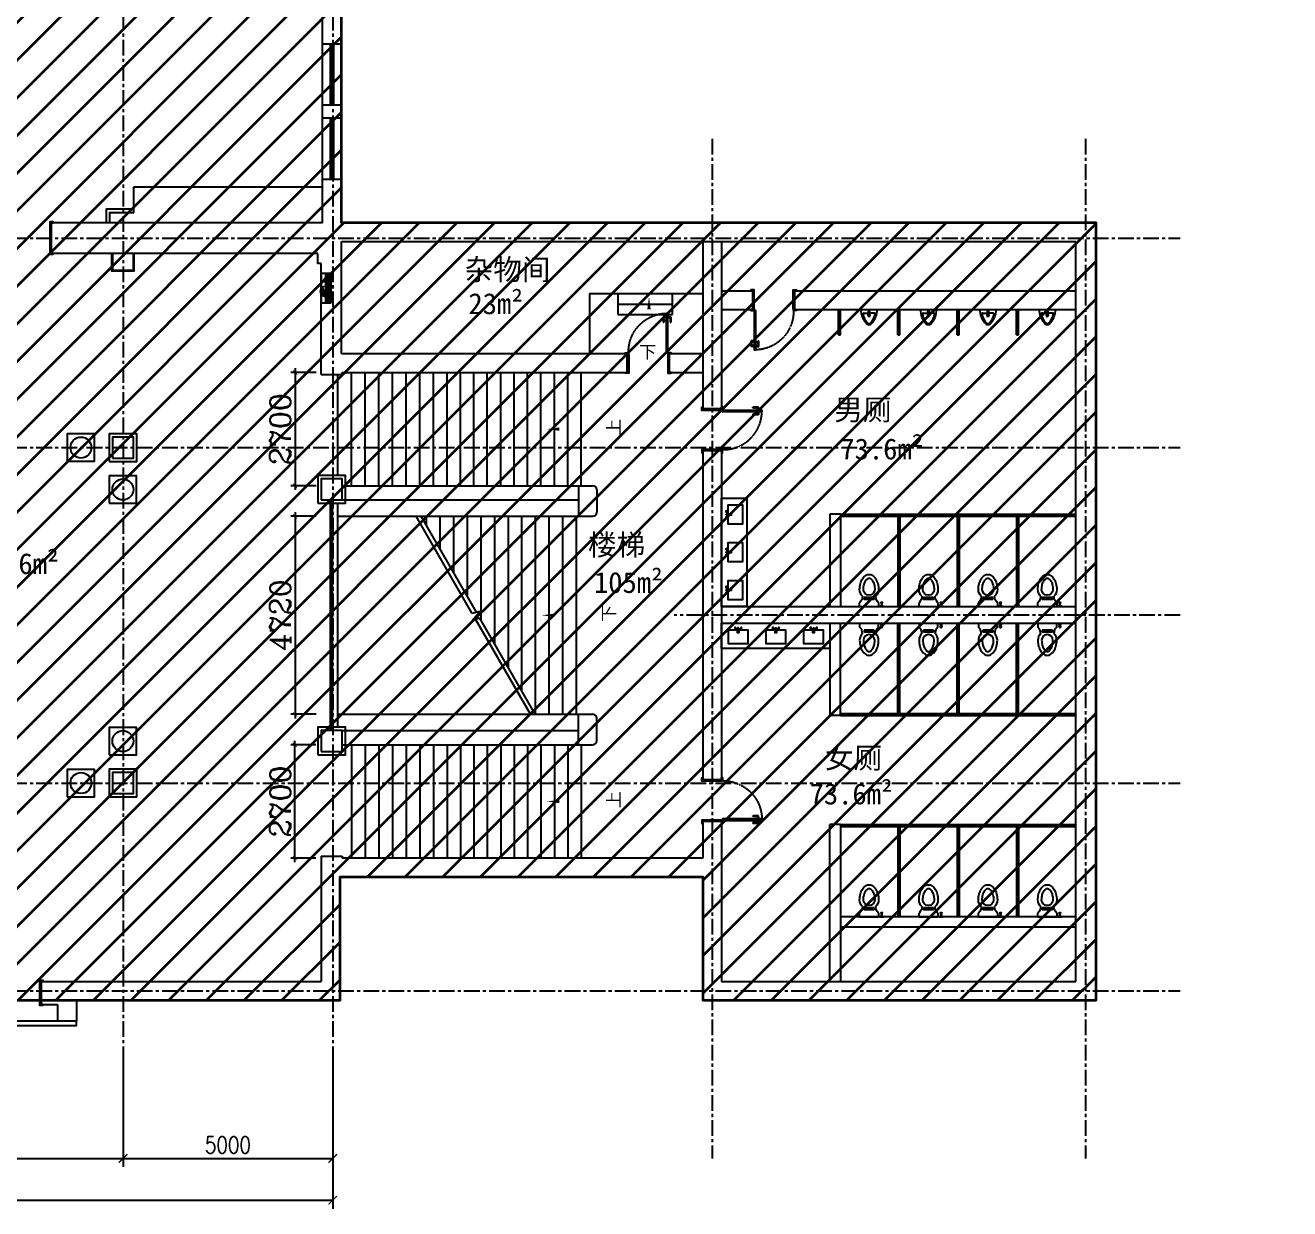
# Model space of a CAD drawing. Header units: millimetres. Extents: x -6028 to 253167, y -4970 to 98364.
# Drawn here: x 10943 to 41098, y -4970 to 23248 of the extents above; entities that cross this region are included whole.
import ezdxf

# ---------------------------------------------------------------- set-up
doc = ezdxf.new("R2010")
doc.units = ezdxf.units.MM
doc.linetypes.add('2F-I-AR$0$CENTER', pattern=[2, 1.25, -0.25, 0.25, -0.25])
doc.linetypes.add('2F-I-AR$0$DASH', pattern=[0.35, 0.25, -0.1])
doc.layers.get('DefPoints').update_dxf_attribs({"color": 250})
for name, color, linetype in [('2F-I-AR$0$0-建-楼梯', 1, 'Continuous'), ('2F-I-AR$0$0-标注', 4, 'Continuous'), ('2F-I-AR$0$1-墙', 7, 'Continuous'), ('2F-I-AR$0$1-完成面', 3, 'Continuous'), ('2F-I-AR$0$1-窗', 2, 'Continuous'), ('2F-I-AR$0$A-Fire box', 12, 'Continuous'), ('2F-I-AR$0$A-stairs', 2, 'Continuous'), ('2F-I-AR$0$GZET_DIM_1-200_平面尺寸标注', 1, 'Continuous'), ('2F-I-AR$0$I—平面—装饰面层线', 4, 'Continuous'), ('2F-I-AR$0$I—平面—门', 1, 'Continuous')]:
    doc.layers.add(name, color=color, linetype=linetype)
for name, color, linetype, lineweight in [('2F-I-AR$0$GZET_COL_GRID_1-200_轴线', 8, '2F-I-AR$0$CENTER', 25), ('2F-I-AR$0$I-SCOPE', 252, 'Continuous', 35), ('2F-I-AR$0$消火栓', 10, 'Continuous', 70)]:
    doc.layers.add(name, color=color, linetype=linetype, lineweight=lineweight)
doc.styles.add('2F-I-AR$0$COMPLEX', font='COMPLEX')
doc.styles.add('2F-I-AR$0$GZET-DIMT', font='romans.shx', dxfattribs={"width": 0.8})
doc.styles.add('2F-I-AR$0$MtXpl_', font='SimSun.ttf')
doc.styles.add('2F-I-AR$0$Standard', font='arial.ttf')
doc.dimstyles.new('2F-I-AR$0$GZET_200', dxfattribs={"dimscale": 200, "dimtxt": 2, "dimasz": 1, "dimexe": 1, "dimexo": 1.5, "dimgap": 0.6, "dimtad": 1, "dimdec": 0, "dimrnd": 0.005, "dimzin": 0, "dimdsep": 46, "dimtxsty": '2F-I-AR$0$GZET-DIMT', "dimblk": '2F-I-AR$0$_ArchTick', "dimcen": 0.125, "dimclrd": 1, "dimclre": 1, "dimclrt": 2, "dimadec": 0, "dimazin": 0, "dimtfac": 1, "dimtdec": 0, "dimtix": 1, "dimtmove": 2, "dimatfit": 3, "dimldrblk": '2F-I-AR$0$_Dot', "dimfxl": 1, "dimtvp": 1, "dimtolj": 1, "dimtzin": 0, "dimarcsym": 0})
doc.dimstyles.new('2F-I-AR$0$SCG-1.200', dxfattribs={"dimscale": 100, "dimtxt": 5, "dimasz": 1, "dimexe": 1, "dimexo": 1.5, "dimgap": 1, "dimtad": 1, "dimdec": 0, "dimrnd": 5, "dimzin": 0, "dimdsep": 46, "dimtxsty": '2F-I-AR$0$COMPLEX', "dimblk": '2F-I-AR$0$_ArchTick', "dimcen": 0, "dimdle": 1, "dimclrd": 9, "dimclre": 9, "dimclrt": 2, "dimadec": 0, "dimazin": 0, "dimtfac": 1, "dimtdec": 0, "dimtix": 1, "dimtmove": 2, "dimatfit": 3, "dimldrblk": '2F-I-AR$0$_ArchTick', "dimfxl": 5, "dimfxlon": 1, "dimtfill": 1, "dimtolj": 1, "dimtzin": 0, "dimarcsym": 0})

# ---------------------------------------------------------------- blocks, each defined once
blk = doc.blocks.new('2F-I-AR$0$chuanghu1')
for p, q in [((0, 3230), (450, 3230)), ((0, 1770), (450, 1770)), ((0, 1460), (450, 1460)), ((0, 0), (450, 0))]:
    blk.add_line(p, q)
at = {"layer": '2F-I-AR$0$1-窗'}
for p, q in [((185, 3230), (185, 1770)), ((225, 3230), (225, 1770)), ((265, 3230), (265, 1770)), ((185, 1460), (185, 0)), ((225, 1460), (225, 0)), ((265, 1460), (265, 0))]:
    blk.add_line(p, q, dxfattribs=at)
blk = doc.blocks.new('2F-I-AR$0$X1')
at = {"color": 0}
for p, q in [((-126.556297421519, 121.3762837693821), (-66.52052166094472, 61.34050800880777)), ((-126.1606700027651, 135.1227919743587), (-59.44945384907987, 68.41157582067262)), ((-125.1769277680087, 105.8547784921411), (-73.59158947280957, 54.26944019694201)), ((-124.479280692467, 147.5835382877922), (-52.3783860372132, 75.48264363253838)), ((-121.7816302322499, 159.0280234513048), (-45.30731822534835, 82.55371144440414)), ((-120.9414032194181, 87.47711831981906), (-80.66265728467624, 47.19837238507625)), ((-118.2329114106287, 169.621440253416), (-38.23625041348259, 89.624779256269)), ((-113.9407983626352, 179.4714628291522), (-31.16518260161683, 96.69584706813475)), ((-109.9711097084619, 62.36468918513128), (-87.7337250965411, 40.1273045732114)), ((-108.9776515230851, 188.6504516133336), (-24.09411478975198, 103.7669148800005)), ((-103.3921645016771, 197.2071002156563), (-17.02304697788622, 110.8379826918663)), ((-97.215837892325, 205.1729092300357), (-9.951979166020465, 117.9090505037311)), ((-90.46661670734011, 212.5658236687814), (-2.880911354155614, 124.9801183155969)), ((-89.98775596957148, 36.27059759980784), (86.78893932706524, 213.0472928964446)), ((-83.15077684868265, 219.3921194338545), (4.190156457710145, 132.0511861274626)), ((-75.26355380940095, 225.6470320183043), (11.26122426957591, 139.1222539393275)), ((-66.78866683785236, 231.3142806704864), (18.33229208144076, 146.1933217511933)), ((-57.69662311177217, 236.3643725681377), (25.40335989330652, 153.264389563059)), ((-47.94136441510545, 240.7512494952016), (32.47442770517227, 160.3354573749239)), ((-37.45427690964061, 244.4062976134683), (39.54549551703712, 167.4065251867896)), ((-26.13346400416322, 247.2276203317215), (46.61656332890288, 174.4775929986554)), ((-13.82350337480784, 249.0597953260967), (53.68763114076864, 181.5486608105202)), ((-0.2734851866471217, 249.6519127616675), (60.75869895263349, 188.619728622386)), ((14.96384268345082, 248.5567205153002), (67.82976676449925, 195.6907964342518)), ((32.84233614797813, 244.8203626745035), (74.90083457636501, 202.7618642461166)), ((56.43398947569312, 235.37084497052), (81.97190238822986, 209.8329320579824))]:
    blk.add_line(p, q, dxfattribs=at)
blk.add_circle((-1.599408321253577, 124.6589452481267), 125, dxfattribs=at)
blk = doc.blocks.new('2F-I-AR$0$A$C33C75492')
at = {"layer": '2F-I-AR$0$A-Fire box'}
for p, q in [((-280731.6285119051, 1890493.291948733), (-281431.6285127918, 1890493.291948733)), ((-281431.6285127918, 1890493.291948733), (-281431.6285127918, 1890373.291947909)), ((-280731.6285119051, 1890373.291947909), (-280731.6285119051, 1890493.291948733)), ((-281431.6285127918, 1890383.291947983), (-280731.6285119051, 1890383.291947983)), ((-281431.6285127918, 1890373.291947909), (-280731.6285119051, 1890373.291947909)), ((-281431.6285127918, 1890373.291947909), (-280731.6285119051, 1890373.291947909)), ((-281431.6285127918, 1890373.291947909), (-281431.6285127918, 1890253.291947089)), ((-281431.6285127918, 1890363.291947844), (-280731.6285119051, 1890363.291947844)), ((-281431.6285127918, 1890353.291947775), (-280731.6285119051, 1890353.291947775)), ((-281431.6285127918, 1890343.291947705), (-280731.6285119051, 1890343.291947705)), ((-281431.6285127918, 1890333.29194764), (-280731.6285119051, 1890333.29194764)), ((-281431.6285127918, 1890323.291947566), (-280731.6285119051, 1890323.291947566)), ((-281431.6285127918, 1890313.291947501), (-280731.6285119051, 1890313.291947501)), ((-281431.6285127918, 1890303.291947432), (-280731.6285119051, 1890303.291947432)), ((-281431.6285127918, 1890293.291947362), (-280731.6285119051, 1890293.291947362)), ((-281431.6285127918, 1890283.291947298), (-280731.6285119051, 1890283.291947298)), ((-281431.6285127918, 1890273.291947223), (-280731.6285119051, 1890273.291947223)), ((-281431.6285127918, 1890263.291947159), (-280731.6285119051, 1890263.291947159)), ((-281431.6285127918, 1890253.291947089), (-280731.6285119051, 1890253.291947089)), ((-280731.6285119051, 1890253.291947089), (-280731.6285119051, 1890373.291947909))]:
    blk.add_line(p, q, dxfattribs=at)
at = {"layer": '2F-I-AR$0$A-Fire box', "color": 8}
for p, q in [((-280951.7382217698, 1890359.582695693), (-280831.7877100817, 1890359.582695693)), ((-280951.1893163041, 1890369.582695706), (-280832.3366155474, 1890369.582695706)), ((-280950.6065850133, 1890349.58269568), (-280832.9193468384, 1890349.58269568)), ((-280948.9114648082, 1890379.582695718), (-280834.6144670433, 1890379.582695718)), ((-280947.6924903345, 1890339.582695667), (-280835.8334415172, 1890339.582695667)), ((-280944.6818730311, 1890389.582695731), (-280838.8440588204, 1890389.582695731)), ((-280942.690874712, 1890329.582695655), (-280840.8350571397, 1890329.582695655)), ((-280937.9676251436, 1890399.582695744), (-280845.5583067079, 1890399.582695744)), ((-280934.8813156806, 1890319.582695642), (-280848.6446161711, 1890319.582695642)), ((-280927.3906284528, 1890409.582695756), (-280856.1353033987, 1890409.582695756)), ((-280922.1723769248, 1890309.58269563), (-280861.3535549269, 1890309.58269563)), ((-280906.038474335, 1890419.582695769), (-280877.4874575167, 1890419.582695769))]:
    blk.add_line(p, q, dxfattribs=at)
blk.add_circle((-280891.7629659259, 1890361.30568599), 60.00000007599591, dxfattribs=at)
at = {"layer": '2F-I-AR$0$A-Fire box', "color": 8, "extrusion": (0, 0, -1), "xscale": -1, "zscale": -1}
blk.add_blockref('2F-I-AR$0$X1', (281159.8817708637, 1890258.091776287), dxfattribs=at)
blk = doc.blocks.new('2F-I-AR$0$A$C29AA6ADB')
at = {"layer": '2F-I-AR$0$消火栓', "color": 3, "ltscale": 0.8, "rotation": 90}
blk.add_blockref('2F-I-AR$0$A$C33C75492', (1907793.291948732, 313931.6285128072), dxfattribs=at)
blk = doc.blocks.new('*U54')
at = {"layer": '2F-I-AR$0$I—平面—装饰面层线'}
for p, q in [((-35, 369.9999999999927), (-35, -80)), ((965, 369.9999999999854), (965, -80.00000000000728))]:
    blk.add_line(p, q, dxfattribs=at)
for points in [[(-35, 369.9999999999927), (-85, 369.9999999999927), (-85, 389.9999999999927), (-5, 390.0000000000073), (-5, 349.9999999997599), (0, 349.9999999997599), (0, -100), (-80, -100), (-80, -80), (-35, -80)], [(965, 369.9999999999854), (1015, 369.9999999999854), (1015, 389.9999999999854), (935, 390), (935, 349.9999999997526), (930, 349.9999999997526), (930, -100.0000000000073), (1010, -100.0000000000073), (1010, -80.00000000000728), (965, -80.00000000000728)]]:
    blk.add_lwpolyline(points, dxfattribs=at)
at = {"layer": '2F-I-AR$0$I—平面—门'}
for p, q in [((-75.99999989778735, 1248.051309618902), (-75.99999989778735, 1115.051309618902)), ((-15.99999989778735, 1248.051309618902), (-75.99999989778735, 1248.051309618902)), ((-15.99999989778735, 1228.051309618902), (-55.99999989778735, 1228.051309618902)), ((-15.99999989778735, 1265.062489973418), (-15.99999989778735, 1211.040129264155)), ((-15.99999989778735, 1265.062489973418), (-10.99999989778735, 1265.062489973418)), ((-10.99999989778735, 1211.040129264155), (-15.99999989778735, 1211.040129264155)), ((-10.99999989778735, 1273.062489973418), (-10.99999989778735, 1202.85779986604)), ((-10.99999989778735, 1273.062489973418), (-4.999999897787347, 1273.062489973418)), ((-5, 1273.062490024407), (-5, 1203.040129315144)), ((34.75, 1273.062490024407), (34.75, 1203.040129315144)), ((40.74999989778735, 1273.062489973418), (34.74999989778735, 1273.062489973418)), ((40.74999989778735, 1273.062489973418), (40.74999989778735, 1202.85779986604)), ((45.74999989778735, 1265.062489973418), (40.74999989778735, 1265.062489973418)), ((40.74999989778735, 1211.040129264155), (45.74999989778735, 1211.040129264155)), ((45.74999989778735, 1265.062489973418), (45.74999989778735, 1211.040129264155)), ((45.74999989778735, 1248.051309618902), (105.7499998977873, 1248.051309618902)), ((45.74999989778735, 1228.051309618902), (85.74999989778735, 1228.051309618902)), ((105.7499998977873, 1248.051309618902), (105.7499998977873, 1115.051309618902)), ((-61.99999989778735, 1115.051309618902), (-75.99999989778735, 1115.051309618902)), ((-4.999999897787347, 1203.040129264155), (-10.99999989778735, 1203.040129264155)), ((34.74999989778735, 1203.040129264155), (40.74999989778735, 1203.040129264155)), ((91.74999989778735, 1115.051309618902), (105.7499998977873, 1115.051309618902))]:
    blk.add_line(p, q, dxfattribs=at)
for points in [[(-55.99999989778735, 1228.051309618902, 0.2087148726955844), (-55.61267668544315, 1166.515529734352, -0.0618188095131758), (-61.99999989778735, 1115.051309618902, -10.7047790596618)], [(85.74999989778735, 1228.051309618902, -0.2087148726955844), (85.36267668544315, 1166.515529734352, 0.0618188095131758), (91.74999989778735, 1115.051309618902, 10.7047790596618)]]:
    blk.add_lwpolyline(points, format="xyb", dxfattribs=at)
blk.add_lwpolyline([(-5, 390.0000000000073), (-5, 1330.000000000007), (34.75, 1330.000000000007), (34.75, 390.0000000000073)], close=True, dxfattribs=at)
at = {"layer": '2F-I-AR$0$I—平面—门', "color": 252, "linetype": '2F-I-AR$0$DASH', "ltscale": 5}
blk.add_arc((16.875, 411.8750000000073), 918.3721037132369, 358.7056093519365, 91.2943906489018, dxfattribs=at)
blk = doc.blocks.new('2F-I-AR$0$_ArchTick')
at = {"color": 2, "linetype": 'ByBlock', "const_width": 0.15}
blk.add_lwpolyline([(-0.5, -0.5), (0.5, 0.5)], dxfattribs=at)
blk = doc.blocks.new('*D88')
at = {"layer": '2F-I-AR$0$A-stairs', "color": 9, "lineweight": -2, "transparency": 16777216}
for p, q in [((17876.17930476224, 14969.99999999999), (17276.17930476224, 14969.99999999999)), ((17376.17930476224, 15069.99999999999), (17376.17930476224, 12169.99999999997)), ((17876.17930476224, 12269.99999999997), (17276.17930476224, 12269.99999999997))]:
    blk.add_line(p, q, dxfattribs=at)
at = {"layer": 'DefPoints', "color": 0, "transparency": 16777216}
for p in [(18720.51008187525, 14969.99999999999), (17376.17930476224, 12269.99999999997), (18953.56107768101, 12269.99999999997)]:
    blk.add_point(p, dxfattribs=at)
at = {"layer": '2F-I-AR$0$A-stairs', "color": 9, "lineweight": -2, "transparency": 16777216, "xscale": 100, "yscale": 100, "zscale": 100}
for p, rotation in [((17376.17930476224, 14969.99999999999), 90), ((17376.17930476224, 12269.99999999997), 270)]:
    blk.add_blockref('2F-I-AR$0$_ArchTick', p, dxfattribs=dict(at, rotation=rotation))
at = {"layer": '2F-I-AR$0$A-stairs', "color": 2, "transparency": 16777216, "insert": (17026.17930476224, 13619.99999999998), "char_height": 500, "attachment_point": 5, "rotation": 90, "style": '2F-I-AR$0$COMPLEX', "bg_fill": 3, "box_fill_scale": 1.1, "bg_fill_color": 256, "bg_fill_true_color": 13158600, "bg_fill_transparency": 0}
blk.add_mtext('\\A1;2700', dxfattribs=at)
blk = doc.blocks.new('*D89')
at = {"layer": '2F-I-AR$0$A-stairs', "color": 9, "lineweight": -2, "transparency": 16777216}
for p, q in [((17872.54823472533, 6090.000000000001), (17272.54823472533, 6090.000000000001)), ((17372.54823472533, 3289.999999999972), (17372.54823472533, 6190.000000000002)), ((17872.54823472533, 3389.999999999973), (17272.54823472533, 3389.999999999972))]:
    blk.add_line(p, q, dxfattribs=at)
at = {"layer": 'DefPoints', "color": 0, "transparency": 16777216}
for p in [(17372.54823472533, 6090.000000000001), (18799.86878411844, 6090.000000000002), (18799.86878411841, 3389.999999999973)]:
    blk.add_point(p, dxfattribs=at)
at = {"layer": '2F-I-AR$0$A-stairs', "color": 9, "lineweight": -2, "transparency": 16777216, "xscale": 100, "yscale": 100, "zscale": 100}
for p, rotation in [((17372.54823472533, 6090.000000000001), 90), ((17372.54823472533, 3389.999999999972), 270)]:
    blk.add_blockref('2F-I-AR$0$_ArchTick', p, dxfattribs=dict(at, rotation=rotation))
at = {"layer": '2F-I-AR$0$A-stairs', "color": 2, "transparency": 16777216, "insert": (17022.54823472533, 4739.999999999981), "char_height": 500, "attachment_point": 5, "rotation": 90, "style": '2F-I-AR$0$COMPLEX', "bg_fill": 3, "box_fill_scale": 1.1, "bg_fill_color": 256, "bg_fill_true_color": 13158600, "bg_fill_transparency": 0}
blk.add_mtext('\\A1;2700', dxfattribs=at)
blk = doc.blocks.new('*D87')
at = {"layer": '2F-I-AR$0$A-stairs', "color": 9, "lineweight": -2, "transparency": 16777216}
for p, q in [((17876.17930476219, 11539.99999999997), (17276.17930476219, 11539.99999999997)), ((17376.17930476219, 11639.99999999997), (17376.1793047622, 6720.000000000003)), ((17876.1793047622, 6820.000000000003), (17276.1793047622, 6820.000000000003))]:
    blk.add_line(p, q, dxfattribs=at)
at = {"layer": 'DefPoints', "color": 0, "transparency": 16777216}
for p in [(18720.51008187525, 11539.99999999997), (17376.1793047622, 6820.000000000003), (18959.22553862724, 6820.000000000004)]:
    blk.add_point(p, dxfattribs=at)
at = {"layer": '2F-I-AR$0$A-stairs', "color": 9, "lineweight": -2, "transparency": 16777216, "xscale": 100, "yscale": 100, "zscale": 100}
for p, rotation in [((17376.17930476219, 11539.99999999997), 90), ((17376.1793047622, 6820.000000000003), 270)]:
    blk.add_blockref('2F-I-AR$0$_ArchTick', p, dxfattribs=dict(at, rotation=rotation))
at = {"layer": '2F-I-AR$0$A-stairs', "color": 2, "transparency": 16777216, "insert": (17026.17930476219, 9179.999999999982), "char_height": 500, "attachment_point": 5, "rotation": 90, "style": '2F-I-AR$0$COMPLEX', "bg_fill": 3, "box_fill_scale": 1.1, "bg_fill_color": 256, "bg_fill_true_color": 13158600, "bg_fill_transparency": 0}
blk.add_mtext('\\A1;4720', dxfattribs=at)
blk = doc.blocks.new('2F-I-AR$0$A$C2F164602')
at = {"color": 8}
for p, q in [((-76.14936958948965, 403.1802192552714), (-91.67256958945654, 403.1802192552714)), ((-73.32696958948509, 421.8080592553597), (-73.32696958948509, 406.0026192553341)), ((-73.32696958948509, 384.552379255183), (-73.32696958948509, 400.3578192552086)), ((-55.26360958948499, 403.1802192552714), (-70.50456958948052, 403.1802192552714)), ((50.736118103232, 403.1802192552714), (65.97707810322754, 403.1802192552714)), ((68.7994781032321, 421.8080592553597), (68.7994781032321, 406.0026192553341)), ((68.7994781032321, 384.552379255183), (68.7994781032321, 400.3578192552086)), ((71.62187810323667, 403.1802192552714), (87.14507810320356, 403.1802192552714))]:
    blk.add_line(p, q, dxfattribs=at)
at = {"linetype": 'Continuous'}
for points in [[(-17.82564422796713, 360), (-230, 360), (-230, 20), (230, 20), (230, 360), (13.29815274168504, 360)], [(-17.82564422796713, 397.6328029697761), (-17.82564422796713, 289.261515305494), (13.29815274168504, 289.261515305494), (13.29815274168504, 397.6328029697761)], [(8.271588118048385, 409.345152304857), (-12.79907960430137, 409.345152304857)]]:
    blk.add_lwpolyline(points, dxfattribs=at)
at = {"color": 8, "ltscale": 1000, "const_width": 0.3135999999999999}
blk.add_lwpolyline([(-73.32696958948509, 403.3370192552684, -0.9999999999999999), (-73.32696958948509, 403.0234192552743, -1)], format="xyb", close=True, dxfattribs=at)
at = {"color": 8, "const_width": 0.3135999999999999}
blk.add_lwpolyline([(68.7994781032321, 403.3370192552684, 0.9999999999999999), (68.7994781032321, 403.0234192552743, 1)], format="xyb", close=True, dxfattribs=at)
at = {"color": 8, "linetype": 'Continuous'}
for centre in [(-73.32696958951419, 403.1802192552714), (68.79947810326121, 403.1802192552714)]:
    blk.add_circle(centre, 14.112, dxfattribs=at)
at = {"color": 8}
for centre in [(-73.14133348900941, 403.3101392553654), (68.61384200275643, 403.3101392553654)]:
    blk.add_circle(centre, 11.37806756931282, dxfattribs=at)
at = {"linetype": 'Continuous'}
for centre, start, end in [((-33.82425710352254, 411.4336892237188), 319.2179535401737, 354.3271313287111), ((29.29676561726956, 411.4336892237188), 185.6728686712889, 220.7820464598263)]:
    blk.add_arc(centre, 21.12865531300459, start, end, dxfattribs=at)
blk = doc.blocks.new('2F-I-AR$0$马桶')
for p, q in [((-37313.52122343221, -19243.33761136903), (-37313.52122343221, -19153.33761136903)), ((-37298.52122343221, -19160.83761136903), (-37313.52122343221, -19153.33761136903)), ((-37313.52122343221, -19243.33761136903), (-37298.52122343221, -19235.83761136903)), ((-37223.52122343221, -19273.33761136903), (-37313.52122343221, -19273.33761136903)), ((-37313.52122343221, -19723.33761136903), (-37313.52122343221, -19273.33761136903)), ((-37298.52122343221, -19235.83761136903), (-37298.52122343221, -19160.83761136903)), ((-37298.52122343221, -19190.83761136903), (-37223.52122343221, -19183.33761136903)), ((-37223.52122343221, -19213.33761136903), (-37298.52122343221, -19205.83761136903)), ((-37148.52122343221, -19378.33761136903), (-37098.84989343229, -19378.33761136903)), ((-37148.52122343221, -19378.33761136903), (-37148.52122343221, -19618.33761136903)), ((-37098.84989343229, -19378.33761136903), (-37098.84989343229, -19618.33761136903)), ((-37313.52122343221, -19723.33761136903), (-37223.52122343221, -19723.33761136903)), ((-37148.52122343221, -19618.33761136903), (-37098.84989343229, -19618.33761136903))]:
    blk.add_line(p, q)
for centre, radius, start, end in [((-37223.52122343221, -19198.33761136903), 15, 270, 90), ((-37073.52122343221, -19135.83762136888), 203.48526, 222.5104469971794, 271.6621556704666), ((-36908.52122343221, -19498.33761136903), 225, 90, 134.9995234282358), ((-36908.52160607855, -19847.36498183612), 574.0273704671343, 75.48574967544309, 89.99996180696955), ((-36863.95979176223, -19675.2336491078), 396.2214341152909, 57.99460685903039, 75.48574223682253), ((-36908.52122343221, -19498.33761136903), 135, 90, 270), ((-36908.52148142603, -19847.36453884066), 484.0269274716348, 75.48575732761122, 89.99996946091689), ((-36863.95991623373, -19675.23388620297), 306.2217119412926, 57.99460353669696, 75.48573891751032), ((-36863.95991623373, -19321.44133653509), 306.221711941302, 284.5142610824897, 302.005396463303), ((-36796.04869129375, -19566.57590059511), 178.087047196656, 33.53412905767591, 57.99458961739956), ((-36796.04869129375, -19430.09932214295), 178.0870471966501, 302.0054103826004, 326.4658709423241), ((-36796.04890097614, -19566.57607510424), 268.0872955117034, 33.53412470286527, 57.99458526395142), ((-36796.04890097614, -19430.09914763382), 268.087295511696, 302.0054147360486, 326.4658752971347), ((-36693.08537178341, -19498.33763145952), 54.56414835120456, 2.109087710505795e-05, 33.53404213515014), ((-36693.08537178341, -19498.33759127854), 54.56414835120852, 326.4659578648499, 359.9999789091229), ((-36693.08555896365, -19498.33772925724), 144.5643355314868, 4.671742670581905e-05, 33.53406775873567), ((-36693.08555896365, -19498.33749348082), 144.5643355314752, 326.4659322412643, 359.9999532825733), ((-37073.52122343221, -19860.83760136919), 203.48526, 88.33784099974528, 137.4895530028207), ((-36908.52122343221, -19498.33761136903), 225, 225.0004765717642, 270), ((-36908.52148142603, -19149.31068389741), 484.0269274716371, 270.0000305390831, 284.5142426723888), ((-36908.52160607855, -19149.31024090195), 574.0273704671529, 270.0000381930304, 284.5142503245569), ((-36863.95979176223, -19321.44157363026), 396.2214341152701, 284.5142577631775, 302.0053931409696)]:
    blk.add_arc(centre, radius, start, end)
blk = doc.blocks.new('2F-I-AR$0$A$C17825FF6')
at = {"linetype": 'Continuous'}
for p, q in [((394.9999785890977, -2.238384331576526e-05), (-2.141090226359665e-05, 1.544918632134795e-06)), ((79.976396599086, 82.37290569915785), (197.4999835791241, 82.37289857969154)), ((315.0235705592277, 82.37289146022522), (197.4999835791823, 82.37289857969154))]:
    blk.add_line(p, q, dxfattribs=at)
at = {"color": 8}
for p, q in [((222.9935314633622, 49.999988036172), (172.0064317727665, 49.99999112493242)), ((197.4999831624446, 75.49353942583548), (197.4999800737132, 24.50643973523984))]:
    blk.add_line(p, q, dxfattribs=at)
blk.add_circle((197.4999816180643, 49.99998958053766), 17, dxfattribs=at)
at = {"linetype": 'Continuous'}
for centre, radius, start, end in [((479.0000955420401, -6.170076050184434), 479.039854185903, 132.7837266218927, 179.2620046579714), ((461.3350235268663, 38.86360871608485), 424.3560201516501, 135.1639122484467, 168.3671895734272), ((194.4261014765143, 294.0421328532684), 65.60161623243212, 87.31430480756512, 128.4639169776726), ((194.4261014765143, 294.0421328532684), 55.60161623243212, 87.31430480756512, 128.4639169776726), ((200.5738913273381, 294.0421324808558), 65.60161623243212, 51.53607607938638, 92.68568825082207), ((200.5738913273381, 294.0421324808558), 55.60161623243212, 51.53607607938638, 92.68568825082207), ((-66.33506164006394, 38.86364068186958), 424.3560201516501, 11.63280348380313, 44.83608080798411), ((-84.00013911137648, -6.170041944104014), 479.039854185903, 0.7379883995365527, 47.21626643557395), ((79.97639871935826, 117.372905699187), 35, 168.3671895734272, 269.9999965290432), ((315.0235726794926, 117.3728914602252), 35, 269.9999965290432, 11.63280348380313)]:
    blk.add_arc(centre, radius, start, end, dxfattribs=at)
at = {"color": 8}
for centre, radius, start, end in [((418.8659461601492, 52.1015259012056), 370.5085519055804, 132.3707160351114, 172.9587363405176), ((194.4261014764561, 294.0421328532684), 40.60161623243212, 87.31430480756512, 128.4639169776726), ((200.5738913273381, 294.0421324808558), 40.60161623243212, 51.53607607938638, 92.68568825082207), ((-23.8659826694784, 52.10155272152042), 370.5085519055804, 7.041256718581104, 47.62927702405302)]:
    blk.add_arc(centre, radius, start, end, dxfattribs=at)
blk.add_ellipse((197.4999871615364, 141.507990844897), major_axis=(-1.697882958725928e-06, -28.02751575980795), ratio=0.664550133414828, dxfattribs=at)
blk = doc.blocks.new('*D257')
at = {"layer": '2F-I-AR$0$GZET_DIM_1-200_平面尺寸标注', "color": 1, "lineweight": -2, "transparency": 16777216}
for p, q in [((5275.000000000029, -1211.917631318029), (5275.000000000029, -3970.000000000196)), ((13275.00000000003, -1211.917631318043), (13275.00000000003, -3970.000000000196)), ((5275.000000000029, -3770.000000000196), (13275.00000000003, -3770.000000000196))]:
    blk.add_line(p, q, dxfattribs=at)
at = {"layer": 'DefPoints', "color": 0, "transparency": 16777216}
for p in [(5275.000000000029, -911.9176313180287), (13275.00000000003, -911.9176313180433), (13275.00000000003, -3770.000000000196)]:
    blk.add_point(p, dxfattribs=at)
at = {"layer": '2F-I-AR$0$GZET_DIM_1-200_平面尺寸标注', "color": 1, "lineweight": -2, "transparency": 16777216, "xscale": 200, "yscale": 200, "zscale": 200, "rotation": 180}
blk.add_blockref('2F-I-AR$0$_ArchTick', (5275.000000000029, -3770.000000000196), dxfattribs=at)
at = {"layer": '2F-I-AR$0$GZET_DIM_1-200_平面尺寸标注', "color": 1, "lineweight": -2, "transparency": 16777216, "xscale": 200, "yscale": 200, "zscale": 200}
blk.add_blockref('2F-I-AR$0$_ArchTick', (13275.00000000003, -3770.000000000196), dxfattribs=at)
at = {"layer": '2F-I-AR$0$GZET_DIM_1-200_平面尺寸标注', "color": 2, "transparency": 16777216, "insert": (9275.00000000003, -3450.000000000196), "char_height": 400, "attachment_point": 5, "style": '2F-I-AR$0$GZET-DIMT'}
blk.add_mtext('\\A1;8000', dxfattribs=at)
blk = doc.blocks.new('2F-I-AR$0$_Dot')
at = {"color": 0, "linetype": 'ByBlock', "lineweight": -2}
blk.add_line((-0.5, 0), (-1, 0), dxfattribs=at)
at = {"color": 0, "linetype": 'ByBlock', "const_width": 0.5}
blk.add_lwpolyline([(-0.25, 0, 1), (0.25, 0, 1)], format="xyb", close=True, dxfattribs=at)
blk = doc.blocks.new('*D258')
at = {"layer": '2F-I-AR$0$GZET_DIM_1-200_平面尺寸标注', "color": 1, "lineweight": -2, "transparency": 16777216}
for p, q in [((13275.00000000003, -1211.917631318043), (13275.00000000003, -3970.000000000196)), ((18275.00000000003, -1211.917631318029), (18275.00000000003, -3970.000000000196)), ((13275.00000000003, -3770.000000000196), (18275.00000000003, -3770.000000000196))]:
    blk.add_line(p, q, dxfattribs=at)
at = {"layer": 'DefPoints', "color": 0, "transparency": 16777216}
for p in [(13275.00000000003, -911.9176313180433), (18275.00000000003, -911.9176313180287), (18275.00000000003, -3770.000000000196)]:
    blk.add_point(p, dxfattribs=at)
at = {"layer": '2F-I-AR$0$GZET_DIM_1-200_平面尺寸标注', "color": 1, "lineweight": -2, "transparency": 16777216, "xscale": 200, "yscale": 200, "zscale": 200, "rotation": 180}
blk.add_blockref('2F-I-AR$0$_ArchTick', (13275.00000000003, -3770.000000000196), dxfattribs=at)
at = {"layer": '2F-I-AR$0$GZET_DIM_1-200_平面尺寸标注', "color": 1, "lineweight": -2, "transparency": 16777216, "xscale": 200, "yscale": 200, "zscale": 200}
blk.add_blockref('2F-I-AR$0$_ArchTick', (18275.00000000003, -3770.000000000196), dxfattribs=at)
at = {"layer": '2F-I-AR$0$GZET_DIM_1-200_平面尺寸标注', "color": 2, "transparency": 16777216, "insert": (15775.00000000003, -3450.000000000196), "char_height": 400, "attachment_point": 5, "style": '2F-I-AR$0$GZET-DIMT'}
blk.add_mtext('\\A1;5000', dxfattribs=at)
blk = doc.blocks.new('*D286')
at = {"layer": '2F-I-AR$0$GZET_DIM_1-200_平面尺寸标注', "color": 1, "lineweight": -2, "transparency": 16777216}
for p, q in [((230.0000000000291, -3029.280466688935), (230.000000000029, -4970.000000000211)), ((18275.00000000003, -3029.280466688935), (18275.00000000003, -4970.000000000211)), ((230.000000000029, -4770.000000000211), (18275.00000000003, -4770.000000000211))]:
    blk.add_line(p, q, dxfattribs=at)
at = {"layer": 'DefPoints', "color": 0, "transparency": 16777216}
for p in [(230.0000000000291, -2729.280466688935), (18275.00000000003, -2729.280466688935), (18275.00000000003, -4770.000000000211)]:
    blk.add_point(p, dxfattribs=at)
at = {"layer": '2F-I-AR$0$GZET_DIM_1-200_平面尺寸标注', "color": 1, "lineweight": -2, "transparency": 16777216, "xscale": 200, "yscale": 200, "zscale": 200, "rotation": 180}
blk.add_blockref('2F-I-AR$0$_ArchTick', (230.000000000029, -4770.000000000211), dxfattribs=at)
at = {"layer": '2F-I-AR$0$GZET_DIM_1-200_平面尺寸标注', "color": 1, "lineweight": -2, "transparency": 16777216, "xscale": 200, "yscale": 200, "zscale": 200}
blk.add_blockref('2F-I-AR$0$_ArchTick', (18275.00000000003, -4770.000000000211), dxfattribs=at)
at = {"layer": '2F-I-AR$0$GZET_DIM_1-200_平面尺寸标注', "color": 2, "transparency": 16777216, "insert": (9252.50000000003, -4450.000000000211), "char_height": 400, "attachment_point": 5, "style": '2F-I-AR$0$GZET-DIMT'}
blk.add_mtext('\\A1;18045', dxfattribs=at)
blk = doc.blocks.new('2F-I-AR')
at = {"layer": '2F-I-AR$0$0-建-楼梯'}
for points in [[(25817.60363608452, 15716.22651976094, 0, 0, 0), (25817.60363608452, 16777.14556398158, 0, 80.00000000000001, 0), (25817.60363608452, 16477.14556398158, 0, 0, 0)], [(24719.36096107874, 13620, 0, 0, 0), (23381.94559206221, 13620, 0, 80.00000000000001, 0), (23681.94559206221, 13620, 0, 0, 0)], [(24599.36096107877, 9179.99999999997, 0, 0, 0), (23261.94559206224, 9179.99999999997, 0, 80.00000000000001, 0), (23561.94559206224, 9179.99999999997, 0, 0, 0)], [(24719.36096107874, 4740, 0, 0, 0), (23381.94559206221, 4740, 0, 80.00000000000001, 0), (23681.94559206221, 4740, 0, 0, 0)]]:
    blk.add_lwpolyline(points, format="xyseb", dxfattribs=at)
at = {"layer": '2F-I-AR$0$1-墙'}
for p, q in [((18030, 18540), (18030.00000000001, 65940)), ((18480.00000000003, 18540), (18480.00000000001, 65940)), ((18030, 19390), (13520, 19390)), ((18030, 18540), (11565, 18540)), ((11565, 17810), (11565, 18540)), ((18480.00000000001, 18540), (36480.00000000004, 18540)), ((36480.00000000004, 3.637978807091713e-11), (36480.00000000004, 18540)), ((17920, 17810), (11565, 17810)), ((18480.00000000001, 15420), (18480.00000000001, 18090)), ((18480, 18090), (35999.99999999999, 18090)), ((27100.00000000001, 18090), (27100.00000000001, 14100.00000000003)), ((27550.00000000001, 18090), (27550.00000000004, 14100.00000000004)), ((36000.00000000001, 450.0000000000364), (36000.00000000001, 18090)), ((17999.99999999999, 14920), (18000, 17570)), ((27550.00000000004, 16919.99999999999), (28293.9405694751, 16919.99999999999)), ((28293.94056947507, 16470), (28293.94056947507, 16919.99999999997)), ((29293.94056947507, 16919.99999999999), (35999.99999999999, 16919.99999999999)), ((29293.94056947507, 16470), (29293.94056947507, 16919.99999999999)), ((27550.00000000004, 16470.00000000001), (28293.94056947507, 16470.00000000001)), ((29293.94056947507, 16470.00000000001), (36000.00000000001, 16470.00000000001)), ((18480, 15420), (25300.00000000004, 15419.99999999999)), ((25300.00000000004, 14970.00000000001), (25300.00000000004, 15419.99999999999)), ((26300.00000000001, 15419.99999999999), (27100.00000000001, 15419.99999999999)), ((26300.00000000001, 14970.00000000001), (26300.00000000001, 15419.99999999999)), ((18000, 14920), (18500.00000000001, 14920)), ((18500.00000000001, 14920), (18500.00000000003, 14970)), ((18500.00000000001, 14970), (25300.00000000004, 14970.00000000001)), ((26299.99999999999, 14970.00000000001), (27100.00000000001, 14970.00000000001)), ((27549.99999999999, 14100.00000000003), (27100.00000000001, 14100.00000000003)), ((27100.00000000001, 13100.00000000003), (27100.00000000004, 5259.999999999985)), ((27550.00000000004, 13100.00000000004), (27550.00000000001, 5259.999999999985)), ((30133.33333333333, 11589.95105259276), (30133.3333333333, 9390)), ((30383.33333333336, 11589.95105259276), (30133.33333333333, 11589.95105259276)), ((30383.33333333336, 11589.95105259276), (30383.33333333333, 9390)), ((27550.00000000001, 9390), (35999.99999999999, 9390)), ((27550.00000000001, 8990), (35999.99999999999, 8990)), ((30133.33333333336, 8990), (30133.33333333333, 6790)), ((30383.33333333333, 6790), (30383.3333333333, 8990)), ((30383.33333333333, 6790), (30133.33333333333, 6790)), ((27549.99999999999, 5260), (27099.99999999999, 5260)), ((27100.00000000004, 4259.999999999985), (27100.00000000001, 3390)), ((27549.99999999999, 4260), (27099.99999999999, 4260)), ((27550.00000000001, 4259.999999999985), (27550.00000000001, 3390)), ((27550.00000000001, 4260.000000000029), (27550.00000000001, 450.0000000000364)), ((30383.33333333333, 4190), (30133.33333333333, 4190)), ((30133.33333333336, 450.0000000000364), (30133.33333333336, 4190)), ((30383.3333333333, 4190), (30383.3333333333, 450.0000000000364)), ((18000.00000000001, 3439.999999999985), (18000, 450)), ((18000, 3440), (18500.00000000001, 3440)), ((18500.00000000003, 3439.999999999985), (18500.00000000003, 3390)), ((27100.00000000001, 3390), (18500.00000000001, 3390)), ((18450.00000000001, 2940), (18450, 0)), ((27100.00000000001, 2940.000000000029), (18450, 2940)), ((27100.00000000001, 2940.000000000029), (27100.00000000001, 3.637978807091713e-11)), ((35999.99999999999, 1989.999999999942), (30383.3333333333, 1989.999999999985)), ((35999.99999999999, 1739.999999999942), (30383.3333333333, 1739.999999999985)), ((11320, 450), (18000, 450)), ((11320, 450), (11320, -100)), ((27550.00000000001, 450.0000000000364), (36000.00000000001, 450.0000000000364)), ((12160, 0), (18450, 0)), ((12160, 0), (12160, -500)), ((27100.00000000001, 3.637978807091713e-11), (36480.00000000004, 3.637978807091713e-11)), ((11320, -100), (11710, -100)), ((11710, -100), (11710, -500)), ((12160, -500), (11710, -500.0000000000146))]:
    blk.add_line(p, q, dxfattribs=at)
for points in [[(13520, 19390), (13520, 18780), (12950.00000000001, 18780), (12950.00000000001, 18540)], [(13020, 17810), (13020, 17410), (13520, 17410), (13520, 17810)], [(18000, 17570), (17920, 17570), (17920, 17810)]]:
    blk.add_lwpolyline(points, dxfattribs=at)
for points in [[(13020, 12930), (13520, 12930), (13520, 13430), (13020, 13430)], [(18000.00000000001, 11929.99999999999), (18500.00000000001, 11929.99999999999), (18500.00000000001, 12429.99999999999), (18000.00000000001, 12429.99999999999)], [(18000.00000000001, 5929.999999999985), (18500.00000000001, 5929.999999999985), (18500.00000000001, 6429.999999999985), (18000.00000000001, 6429.999999999985)], [(13020, 4930), (13520, 4930), (13520, 5430), (13020, 5430)]]:
    blk.add_lwpolyline(points, close=True, dxfattribs=at)
for centre in [(12270.00000000001, 13180), (13270.00000000001, 12180), (13270.00000000001, 6180), (12270.00000000001, 5180)]:
    blk.add_circle(centre, 250, dxfattribs=at)
at = {"layer": '2F-I-AR$0$1-完成面'}
for points in [[(13520, 18860), (12870.00000000001, 18860), (12870.00000000001, 18540)], [(13000, 17810), (13000, 17390), (13540, 17390), (13540, 17810)]]:
    blk.add_lwpolyline(points, dxfattribs=at)
for points in [[(11945.00000000001, 12855), (12595.00000000001, 12855), (12595.00000000001, 13505), (11945.00000000001, 13505)], [(12940, 12850), (13600, 12850), (13600, 13510), (12940, 13510)], [(12945.00000000001, 11855), (13595.00000000001, 11855), (13595.00000000001, 12505), (12945.00000000001, 12505)], [(17920.00000000001, 11849.99999999999), (18580.00000000001, 11849.99999999999), (18580.00000000001, 12509.99999999999), (17920.00000000001, 12509.99999999999)], [(12945.00000000001, 5855), (13595.00000000001, 5855), (13595.00000000001, 6505), (12945.00000000001, 6505)], [(17920.00000000001, 5849.999999999985), (18580.00000000001, 5849.999999999985), (18580.00000000001, 6509.999999999985), (17920.00000000001, 6509.999999999985)], [(11945.00000000001, 4855), (12595.00000000001, 4855), (12595.00000000001, 5505), (11945.00000000001, 5505)], [(12940, 4850), (13600, 4850), (13600, 5510), (12940, 5510)]]:
    blk.add_lwpolyline(points, close=True, dxfattribs=at)
at = {"layer": '2F-I-AR$0$A-stairs'}
for p, q in [((24400.00000000001, 16849.99999999999), (27100.00000000001, 16849.99999999999)), ((24400.00000000001, 16849.99999999999), (24400.00000000001, 15419.99999999999)), ((25077.14508301519, 16849.99999999999), (25077.14508301519, 16349.99999999999)), ((25077.14508301519, 16599.99999999999), (26377.14508301519, 16599.99999999999)), ((26377.14508301519, 16349.99999999999), (26377.14508301519, 16849.99999999999)), ((25077.14508301519, 16349.99999999999), (26377.14508301519, 16349.99999999999)), ((18400, 12510), (18399.99999999999, 14920)), ((18725, 12269.99999999999), (18724.99999999997, 14970.00000000001)), ((19049.99999999999, 12269.99999999999), (19049.99999999999, 14970.00000000001)), ((19374.99999999999, 12269.99999999999), (19374.99999999999, 14970.00000000001)), ((19699.99999999999, 12269.99999999999), (19699.99999999999, 14970.00000000001)), ((20024.99999999999, 12269.99999999999), (20024.99999999999, 14970.00000000001)), ((20349.99999999999, 12269.99999999999), (20349.99999999999, 14970.00000000001)), ((20674.99999999999, 12269.99999999999), (20674.99999999999, 14970.00000000001)), ((20999.99999999999, 12269.99999999999), (20999.99999999999, 14970.00000000001)), ((21319.99999999999, 12269.99999999999), (21319.99999999999, 14970.00000000001)), ((21639.99999999999, 12269.99999999999), (21639.99999999999, 14970.00000000001)), ((21959.99999999999, 12269.99999999999), (21959.99999999999, 14970.00000000001)), ((22279.99999999999, 12269.99999999999), (22279.99999999999, 14970.00000000001)), ((22599.99999999999, 12269.99999999999), (22599.99999999999, 14970.00000000001)), ((22919.99999999999, 12269.99999999999), (22919.99999999999, 14970.00000000001)), ((23239.99999999999, 12269.99999999999), (23239.99999999999, 14970.00000000001)), ((23559.99999999999, 12269.99999999999), (23559.99999999999, 14970.00000000003)), ((23879.99999999999, 12269.99999999999), (23879.99999999999, 14970.00000000003)), ((24199.99999999999, 12269.99999999999), (24199.99999999999, 14970.00000000003)), ((18500.00000000001, 12269.99999999999), (24469.99999999999, 12269.99999999999)), ((24139.99999999999, 12269.99999999999), (24139.99999999999, 11540)), ((24569.99999999999, 12169.99999999999), (24569.99999999999, 11640)), ((18220.00000000001, 6430), (18219.99999999999, 11930)), ((18270.00000000001, 6430), (18269.99999999999, 11930)), ((18400.00000000001, 6510), (18399.99999999999, 11850)), ((18500.00000000001, 11930), (24139.99999999999, 11930)), ((18399.99999999997, 11540), (24469.99999999999, 11540)), ((21601.1847375444, 9224.684439862162), (20264.43667556524, 11539.99999999999)), ((21701.18473750459, 9251.479359094417), (20379.90672947704, 11540)), ((20505.00000000004, 11540), (20505.00000000004, 11323.33209976173)), ((20830.00000000004, 11539.99999999999), (20830.00000000004, 10760.41558728255)), ((21155.00000000004, 11539.99999999999), (21155.00000000004, 10197.49907480336)), ((21480.00000000004, 11539.99999999999), (21480.00000000004, 9634.582562324184)), ((21805.00000000004, 11539.99999999999), (21805.00000000004, 9071.666049848442)), ((22130.00000000004, 11539.99999999999), (22130.00000000004, 8508.74953738632)), ((22455.00000000004, 11539.99999999999), (22455.00000000004, 7945.833024924199)), ((22780.00000000004, 11539.99999999999), (22780.00000000001, 7382.916512462092)), ((23105.00000000004, 11539.99999999999), (23104.99999999999, 6819.999999999971)), ((23430.00000000004, 11539.99999999999), (23429.99999999999, 6819.999999999971)), ((23755.00000000004, 11539.99999999999), (23754.99999999999, 6819.999999999971)), ((24080.00000000004, 11539.99999999999), (24079.99999999999, 6819.999999999971)), ((21781.58472397145, 9273.022470719487), (21601.1847375444, 9224.684439862162)), ((21608.6924896039, 9066.97752928031), (21781.58472397145, 9273.022470719487)), ((21781.04404135783, 9113.158987360963), (21608.6924896039, 9066.97752928031)), ((22989.52994617673, 6819.999999999898), (21681.04404139997, 9086.364068129347)), ((23105.00000000004, 6819.999999999898), (21781.04404135783, 9113.158987360963)), ((18399.99999999997, 6820), (24469.99999999999, 6820)), ((24139.99999999999, 6090.000000000015), (24139.99999999999, 6820)), ((24569.99999999999, 6190.000000000015), (24569.99999999999, 6720)), ((18500.00000000001, 6430), (24139.99999999999, 6430)), ((18500.00000000001, 6090.000000000015), (24469.99999999999, 6090.000000000015)), ((18725, 6090.000000000015), (18724.99999999997, 3389.999999999985)), ((19049.99999999999, 6090.000000000015), (19049.99999999999, 3389.999999999985)), ((19374.99999999999, 6090.000000000015), (19374.99999999999, 3389.999999999985)), ((19699.99999999999, 6090.000000000015), (19699.99999999999, 3389.999999999985)), ((20024.99999999999, 6090.000000000015), (20024.99999999999, 3389.999999999985)), ((20349.99999999999, 6090.000000000015), (20349.99999999999, 3389.999999999985)), ((20674.99999999999, 6090.000000000015), (20674.99999999999, 3389.999999999985)), ((20999.99999999999, 6090.000000000015), (20999.99999999999, 3389.999999999985)), ((21319.99999999999, 6090.000000000015), (21319.99999999999, 3389.999999999985)), ((21639.99999999999, 6090.000000000015), (21639.99999999999, 3389.999999999985)), ((21959.99999999999, 6090.000000000015), (21959.99999999999, 3389.999999999985)), ((22279.99999999999, 6090.000000000015), (22279.99999999999, 3389.999999999985)), ((22599.99999999999, 6090.000000000015), (22599.99999999999, 3389.999999999985)), ((22919.99999999999, 6090.000000000015), (22919.99999999999, 3389.999999999985)), ((23239.99999999999, 6090.000000000015), (23239.99999999999, 3389.999999999985)), ((23559.99999999999, 6090.000000000015), (23559.99999999999, 3389.999999999971)), ((23879.99999999999, 6090.000000000015), (23879.99999999999, 3389.999999999971)), ((24199.99999999999, 6090.000000000015), (24199.99999999999, 3389.999999999971))]:
    blk.add_line(p, q, dxfattribs=at)
for centre, start, end in [((24470.00000000004, 12170), 0, 90), ((24469.99999999999, 11639.99999999999), 270, 0), ((24469.99999999999, 6720.000000000015), 0, 90), ((24470.00000000004, 6190), 270, 0)]:
    blk.add_arc(centre, 100, start, end, dxfattribs=at)
at = {"layer": '2F-I-AR$0$GZET_COL_GRID_1-200_轴线', "ltscale": 300}
for p, q in [((13275, 86500), (13275, -3770)), ((27325, 20540), (27325, -3770)), ((36225, 20540), (36225, -3770)), ((-1994.999999999942, 18175), (38485.00000000006, 18175)), ((38485.00000000006, 9180.000000000015), (26415.70082487172, 9180)), ((-1995, 225), (38485.00000000006, 225))]:
    blk.add_line(p, q, dxfattribs=at)
at = {"layer": '2F-I-AR$0$I—平面—装饰面层线'}
for points in [[(11565, 18540), (11610, 18540), (11610, 18560), (11530, 18560), (11530, 17790), (11610, 17790), (11610, 17810), (11565, 17810), (11565, 18540)], [(11320, 450), (11365, 450), (11365, 470), (11285, 470), (11285, -120), (11365, -120), (11365, -100), (11320, -100), (11320, 450)]]:
    blk.add_lwpolyline(points, dxfattribs=at)
at = {"layer": '2F-I-AR$0$I—平面—门'}
for p, q in [((30333.33333333333, 15869.99999999999), (30333.33333333333, 16470.00000000001)), ((30383.33333333333, 15869.99999999999), (30383.33333333333, 16470.00000000001)), ((31749.99999999999, 15870.00000000001), (31749.99999999999, 16470.00000000004)), ((31799.99999999999, 15870.00000000001), (31799.99999999999, 16470.00000000004)), ((33166.66666666667, 15870.00000000004), (33166.66666666667, 16470.00000000007)), ((33216.66666666667, 15870.00000000004), (33216.66666666667, 16470.00000000007)), ((34583.33333333336, 15870.00000000006), (34583.33333333333, 16470.0000000001)), ((34633.33333333336, 15870.00000000007), (34633.33333333333, 16470.0000000001)), ((30333.33333333333, 15869.99999999999), (30383.33333333336, 15869.99999999999)), ((31749.99999999999, 15870.00000000001), (31800.00000000001, 15870.00000000001)), ((33166.66666666667, 15870.00000000004), (33216.66666666667, 15870.00000000004)), ((34583.33333333336, 15870.00000000006), (34633.33333333336, 15870.00000000007)), ((30383.33333333336, 11589.95105259276), (35999.99999999999, 11589.95105259272)), ((30383.33333333336, 11539.95105259276), (35999.99999999999, 11539.95105259272)), ((31750.00000000001, 11539.95105259275), (31749.99999999999, 9390)), ((31800.00000000001, 11539.95105259275), (31799.99999999999, 9390)), ((33166.66666666667, 11539.95105259275), (33166.66666666667, 9389.999999999985)), ((33216.66666666667, 11539.95105259275), (33216.66666666667, 9389.999999999985)), ((34583.33333333336, 11539.95105259273), (34583.33333333333, 9389.999999999985)), ((34633.33333333336, 11539.95105259273), (34633.33333333333, 9389.999999999985)), ((31750.00000000001, 6840), (31749.99999999999, 8990.00000000003)), ((31800.00000000001, 6840), (31799.99999999999, 8990.00000000003)), ((33166.66666666667, 6840), (33166.66666666667, 8990.00000000003)), ((33216.66666666667, 6840), (33216.66666666667, 8990.00000000003)), ((34583.33333333336, 6840.000000000015), (34583.33333333333, 8990.000000000044)), ((34633.33333333336, 6840.000000000015), (34633.33333333333, 8990.000000000044)), ((30383.33333333336, 6839.999999999985), (35999.99999999999, 6840.000000000029)), ((30383.33333333333, 6790), (35999.99999999999, 6790.000000000029)), ((30383.33333333333, 4190), (35999.99999999999, 4189.999999999971)), ((30383.33333333336, 4140), (35999.99999999999, 4139.999999999971)), ((31750.00000000001, 4140), (31749.99999999999, 1989.999999999971)), ((31800.00000000001, 4140), (31799.99999999999, 1989.999999999971)), ((33166.66666666667, 4139.999999999985), (33166.66666666667, 1989.999999999956)), ((33216.66666666667, 4139.999999999985), (33216.66666666667, 1989.999999999956)), ((34583.33333333336, 4139.999999999985), (34583.33333333333, 1989.999999999956)), ((34633.33333333336, 4139.999999999985), (34633.33333333333, 1989.999999999956))]:
    blk.add_line(p, q, dxfattribs=at)
for points in [[(28150.00000000001, 9390), (27550.00000000001, 9390), (27550.00000000001, 11973.33333333333), (28150.00000000001, 11973.33333333333)], [(27550.00000000001, 8390), (27550.00000000001, 8990), (30133.33333333336, 8990), (30133.33333333336, 8390)], [(12159.99999999999, -500.0000000000146), (9324.999999999985, -500.0000000000146), (9324.999999999985, -600.0000000000146), (12159.99999999999, -600.0000000000146)]]:
    blk.add_lwpolyline(points, close=True, dxfattribs=at)
at = {"layer": '2F-I-AR$0$1-墙'}
blk.add_blockref('2F-I-AR$0$chuanghu1', (18030, 19580), dxfattribs=at)
at = {"layer": '2F-I-AR$0$1-完成面', "xscale": -1}
for p, rotation in [((28328.94056947507, 16839.99999999999), 180), ((27180.00000000001, 4295), 270)]:
    blk.add_blockref('*U54', p, dxfattribs=dict(at, rotation=rotation))
blk.add_blockref('*U54', (26265.00000000001, 15050.00000000001), dxfattribs=at)
at = {"layer": '2F-I-AR$0$1-完成面', "rotation": 270}
blk.add_blockref('*U54', (27180.00000000001, 14065.00000000003), dxfattribs=at)
at = {"layer": '2F-I-AR$0$I—平面—门'}
for name, p, rotation in [('2F-I-AR$0$A$C17825FF6', (31264.16664525577, 16469.99998958051), 180.0000000000001), ('2F-I-AR$0$A$C17825FF6', (32680.83331192246, 16469.99998958054), 180.0000000000001), ('2F-I-AR$0$A$C17825FF6', (34097.49997858911, 16469.99998958054), 180.0000000000001), ('2F-I-AR$0$A$C17825FF6', (35514.16664525577, 16469.99998958055), 180.0000000000001), ('2F-I-AR$0$马桶', (50565.00427803588, -28323.52122343212), 270.0000000000003), ('2F-I-AR$0$马桶', (51981.67094470256, -28323.52122343211), 270.0000000000003), ('2F-I-AR$0$马桶', (53398.33761136922, -28323.52122343209), 270.0000000000003), ('2F-I-AR$0$马桶', (54815.00427803591, -28323.52122343208), 270.0000000000003)]:
    blk.add_blockref(name, p, dxfattribs=dict(at, rotation=rotation))
at = {"layer": '2F-I-AR$0$I—平面—门', "xscale": -1}
for name, p, rotation in [('2F-I-AR$0$A$C2F164602', (28064.55012113556, 11581.66666666666), 90), ('2F-I-AR$0$A$C2F164602', (28064.55012113556, 10681.66666666666), 90), ('2F-I-AR$0$A$C2F164602', (28064.55012113556, 9781.666666666657), 90), ('2F-I-AR$0$马桶', (50565.00427803591, 46703.52122343214), 269.9999999999997), ('2F-I-AR$0$马桶', (51981.67094470256, 46703.52122343212), 269.9999999999997), ('2F-I-AR$0$马桶', (53398.33761136925, 46703.52122343211), 269.9999999999997), ('2F-I-AR$0$马桶', (54815.00427803591, 46703.52122343209), 269.9999999999997), ('2F-I-AR$0$马桶', (50565.00427803588, 39303.52122343209), 269.9999999999997), ('2F-I-AR$0$马桶', (51981.67094470256, 39303.52122343208), 269.9999999999997), ('2F-I-AR$0$马桶', (53398.33761136922, 39303.52122343206), 269.9999999999997), ('2F-I-AR$0$马桶', (54815.00427803591, 39303.52122343205), 269.9999999999997)]:
    blk.add_blockref(name, p, dxfattribs=dict(at, rotation=rotation))
for p in [(27941.66666666667, 8475.449878864456), (28841.66666666667, 8475.449878864456), (29741.66666666667, 8475.449878864456)]:
    blk.add_blockref('2F-I-AR$0$A$C2F164602', p, dxfattribs=at)
at = {"layer": '2F-I-AR$0$消火栓', "color": 3, "ltscale": 0.8}
blk.add_blockref('2F-I-AR$0$A$C29AA6ADB', (700.0000000012806, -15868.61300908373), dxfattribs=at)
at = {"layer": '2F-I-AR$0$0-建-楼梯', "style": '2F-I-AR$0$Standard'}
blk.add_text('下', height=300, dxfattribs=at).set_placement((25581.09279805228, 15309.01267959527))
for s, p in [('上', (25126.57480124441, 13458.93473585928)), ('下', (25006.57480124447, 9018.93473585925)), ('上', (25126.57480124441, 4578.934735859279))]:
    blk.add_text(s, height=300, rotation=90, dxfattribs=at).set_placement(p)
at = {"layer": '2F-I-AR$0$0-标注', "style": '2F-I-AR$0$MtXpl_'}
for s, p in [('杂物间', (21422.47322483126, 17174.49758796697)), ('23m²', (21511.84549640787, 16361.11816038095)), ('男厕', (30237.12503813453, 13832.53855393585)), ('73.6m²', (30381.74964820808, 12896.10569949241)), ('304.6m²', (9418.457813255009, 10161.49433581295)), ('女厕', (30013.44822642089, 5527.116918743501)), ('73.6m²', (29648.65767117632, 4670.993982569184))]:
    blk.add_text(s, height=500, dxfattribs=at).set_placement(p)
at = {"layer": '2F-I-AR$0$A-stairs', "style": '2F-I-AR$0$MtXpl_'}
for s, p in [('楼梯', (24361.2656337857, 10610.25569350668)), ('105m²', (24505.89024385925, 9712.493696365476))]:
    blk.add_text(s, height=500, dxfattribs=at).set_placement(p)
at = {"layer": '2F-I-AR$0$GZET_DIM_1-200_平面尺寸标注'}
for base, p1, p2, picture, middle in [((13275.00000000003, -3770.000000000196), (5275.000000000029, -911.9176313180287), (13275.00000000003, -911.9176313180433), '*D257', (9275.00000000003, -3450.000000000196)), ((18275.00000000003, -3770.000000000196), (13275.00000000003, -911.9176313180433), (18275.00000000003, -911.9176313180287), '*D258', (15775.00000000003, -3450.000000000196)), ((18275.00000000003, -4770.000000000211), (230.0000000000291, -2729.280466688935), (18275.00000000003, -2729.280466688935), '*D286', (9252.50000000003, -4450.000000000211))]:
    dim = blk.add_linear_dim(base=base, p1=p1, p2=p2, dimstyle='2F-I-AR$0$GZET_200', dxfattribs=at)
    dim.commit()
    dim.dimension.update_dxf_attribs({"geometry": picture, "text_midpoint": middle})
at = {"layer": '2F-I-AR$0$A-stairs'}
for base, p1, p2, picture, middle in [((17376.17930476224, 12269.99999999997), (18720.51008187524, 14969.99999999999), (18953.56107768101, 12269.99999999997), '*D88', (17026.17930476224, 13619.99999999998)), ((17376.1793047622, 6820.000000000003), (18720.51008187524, 11539.99999999997), (18959.22553862723, 6820), '*D87', (17026.17930476219, 9179.999999999982)), ((17372.54823472533, 6090.000000000001), (18799.8687841184, 3389.999999999971), (18799.86878411843, 6090), '*D89', (17022.54823472533, 4739.999999999981))]:
    dim = blk.add_linear_dim(base=base, p1=p1, p2=p2, angle=90, dimstyle='2F-I-AR$0$SCG-1.200', dxfattribs=at)
    dim.commit()
    dim.dimension.update_dxf_attribs({"geometry": picture, "text_midpoint": middle})
at = {"layer": '2F-I-AR$0$I-SCOPE'}
h = blk.add_hatch(dxfattribs=at)
h.set_pattern_fill('ANSI31', color=256, scale=200)
h.set_pattern_definition([(45, (0, 0), (-449.0128060534577, 449.0128060534577), [])])
h.paths.add_polyline_path([(114640, 84499.99999999997), (2.91038304567337e-11, 84500), (0, 0), (18450, -9.132069250454709e-11), (18450, 2940), (27100.00000000001, 2940), (27100.00000000001, 2.91038304567337e-11), (36480.00000000004, 3.637978807091713e-11), (36480.00000000004, 18540), (18480.00000000002, 18540), (18480.00000000002, 66389.99999999999), (96200.00000000004, 66389.99999999999), (96200, 18119.99999999999), (114640, 18119.99999999997)])
at = {"layer": '2F-I-AR$0$GZET_COL_GRID_1-200_轴线', "ltscale": 300}
for p, q in [((18275.00000000006, 86500), (18275.00000000006, -3770)), ((-1995, 13180), (38485.00000000006, 13180)), ((-1995, 5180), (38485.00000000006, 5180))]:
    blk.add_line(p, q, dxfattribs=at)
at = {"layer": '2F-I-AR$0$I-SCOPE'}
blk.add_lwpolyline([(114640, 84499.99999999997), (2.91038304567337e-11, 84500), (0, 0), (18450, -9.132069250454709e-11), (18450, 2940), (27100.00000000001, 2940), (27100.00000000001, 2.91038304567337e-11), (36480.00000000004, 3.637978807091713e-11), (36480.00000000004, 18540), (18480.00000000001, 18540), (18480.00000000002, 18540), (18480.00000000002, 66389.99999999999), (96200.00000000004, 66389.99999999999), (96200, 18119.99999999999), (114640, 18119.99999999997)], close=True, dxfattribs=at)

msp = doc.modelspace()

# ---------------------------------------------------------------- block references
msp.add_blockref('2F-I-AR', (0, 0))

doc.saveas('drawing.dxf')
